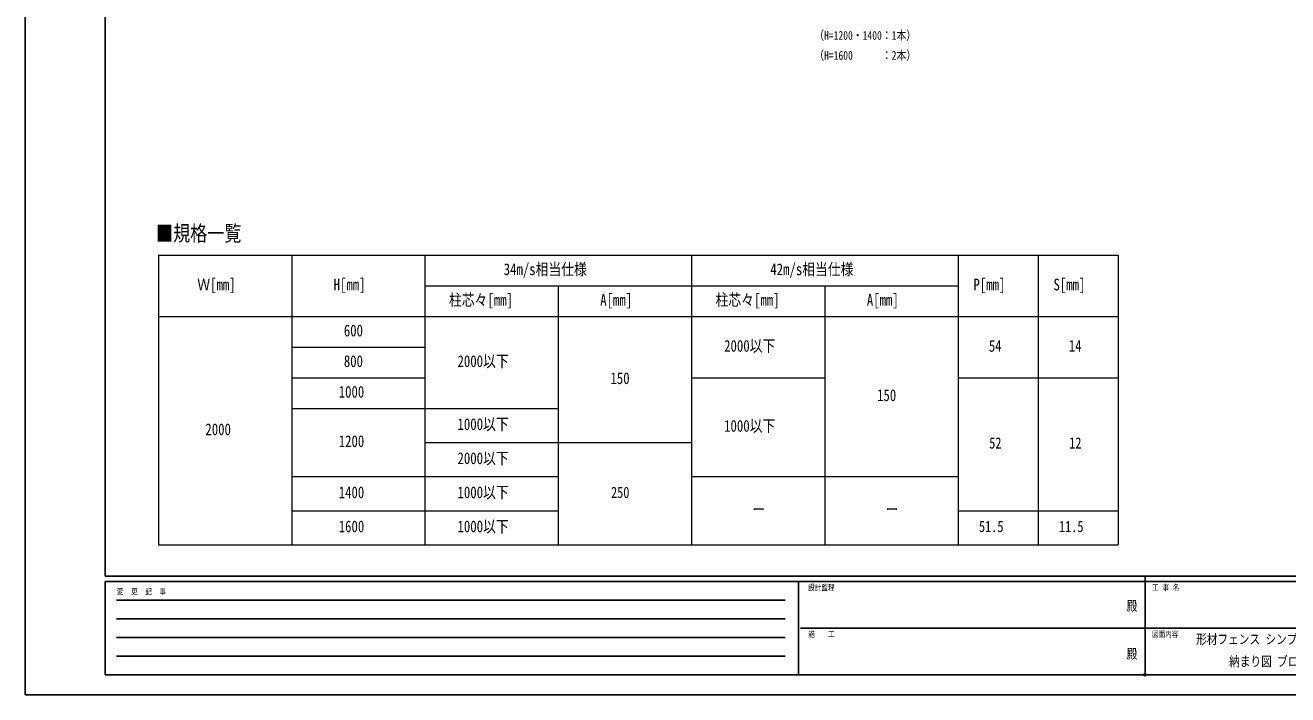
# Model space of a CAD drawing. Units: millimetres, scale not verified. Extents: x -4205 to 4205, y -2970 to 2970.
# Drawn here: x -4205 to 530, y -2970 to -457 of the extents above; entities that cross this region are included whole.
import ezdxf
from ezdxf.enums import TextEntityAlignment as Align

# ---------------------------------------------------------------- set-up
doc = ezdxf.new("R2010")
doc.units = ezdxf.units.MM
doc.header["$LTSCALE"] = 16
doc.header["$PDMODE"] = 32
doc.header["$PDSIZE"] = 8
doc.layers.add('0-1_TABLE1', color=7, linetype='Continuous', lineweight=18)
for name, color, linetype in [('0-2_USER1', 3, 'Continuous'), ('0-5_YKK_D', 6, 'Continuous'), ('0-6_YKK_ZWAK', 7, 'Continuous')]:
    doc.layers.add(name, color=color, linetype=linetype)
doc.styles.add('ＭＳ ゴシック', font='')
doc.styles.get('ＭＳ ゴシック').set_extended_font_data('MS Gothic')

msp = doc.modelspace()

# ---------------------------------------------------------------- linework, layer by layer
at = {"layer": '0-1_TABLE1'}
for p, q in [((-3705.71, -1320.49), (-105.71, -1320.49)), ((-3705.71, -1320.49), (-3705.71, -2407.11)), ((-3205.71, -1320.49), (-3205.71, -2407.11)), ((-2705.71, -1320.49), (-2705.71, -2407.11)), ((-1705.71, -1320.49), (-1705.71, -2407.11)), ((-705.71, -1320.49), (-705.71, -2407.11)), ((-405.71, -1320.49), (-405.71, -2407.11)), ((-105.71, -1320.49), (-105.71, -2407.11)), ((-2705.71, -1435.49), (-705.71, -1435.49)), ((-2205.71, -1435.49), (-2205.71, -2407.11)), ((-1205.71, -1435.49), (-1205.71, -2407.11)), ((-3705.71, -1550.49), (-105.71, -1550.49)), ((-3205.71, -1665.49), (-2705.71, -1665.49)), ((-3205.71, -1780.49), (-2705.71, -1780.49)), ((-1705.71, -1780.49), (-1205.71, -1780.49)), ((-705.71, -1780.49), (-105.71, -1780.49)), ((-3205.71, -1895.49), (-2205.71, -1895.49)), ((-2705.71, -2023.39), (-1705.71, -2023.39)), ((-3205.71, -2151.3), (-2205.71, -2151.3)), ((-1705.71, -2151.3), (-705.71, -2151.3)), ((-3205.71, -2279.2), (-2205.71, -2279.2)), ((-705.71, -2279.2), (-105.71, -2279.2)), ((-3705.71, -2407.11), (-105.71, -2407.11))]:
    msp.add_line(p, q, dxfattribs=at)
at = {"layer": '0-6_YKK_ZWAK'}
for p, q in [((-3904.98, -2525), (-3904.98, 2775)), ((3895.02, -2525), (-3904.98, -2525)), ((-1304.98, -2545), (-3904.98, -2545)), ((-3904.98, -2895), (-3904.98, -2545)), ((-1304.98, -2545), (-1304.98, -2895)), ((-4.98, -2545), (-1304.98, -2545)), ((-4.98, -2525), (-4.98, -2895)), ((1295.02, -2545), (-4.98, -2545)), ((-3862.48, -2615), (-1354.98, -2615)), ((-3862.48, -2685), (-1354.98, -2685)), ((-1297.48, -2720), (-4.98, -2720)), ((-4.98, -2720), (1295.02, -2720)), ((-3862.48, -2755), (-1354.98, -2755)), ((-3862.48, -2825), (-1354.98, -2825)), ((-3904.98, -2895), (-1304.98, -2895)), ((-1304.98, -2895), (-4.98, -2895)), ((-4.98, -2895), (1295.02, -2895))]:
    msp.add_line(p, q, dxfattribs=at)
msp.add_lwpolyline([(-4205, -2970), (4205, -2970), (4205, 2970), (-4205, 2970)], close=True, dxfattribs=at)
msp.add_point((-4.98, -2895), dxfattribs=at)

# ---------------------------------------------------------------- texts
at = {"layer": '0-1_TABLE1', "style": 'ＭＳ ゴシック', "width": 0.8}
for s, height, p in [('34m/s相当仕様', 43.99, (-2410.51, -1407.99)), ('42m/s相当仕様', 43.99, (-1410.51, -1407.99)), ('Ｗ[mm]', 43.99, (-3559.71, -1465.49)), ('H[mm]', 43.99, (-3048.51, -1465.49)), ('P[mm]', 43.99, (-648.51, -1465.49)), ('S[mm]', 43.99, (-348.51, -1465.49)), ('柱芯々[mm]', 43.99, (-2615.71, -1522.99)), ('A[mm]', 43.99, (-2048.51, -1522.99)), ('柱芯々[mm]', 43.99, (-1615.71, -1522.99)), ('A[mm]', 43.99, (-1048.51, -1522.99)), ('600', 43.99, (-3010.11, -1637.99)), ('2000以下', 43.99, (-1583.71, -1695.49)), ('54', 43.99, (-590.91, -1695.49)), ('14', 43.99, (-290.91, -1695.49)), ('800', 43.99, (-3010.11, -1752.99)), ('2000以下', 43.99, (-2583.71, -1752.99)), ('150', 43.99, (-2010.11, -1816.94)), ('1000', 43.99, (-3029.31, -1867.99)), ('150', 43.99, (-1010.11, -1880.89)), ('1000以下', 43.99, (-2583.71, -1989.44)), ('1000以下', 43.99, (-1583.71, -1995.89)), ('2000', 43.99, (-3529.31, -2008.8)), ('1200', 43.99, (-3029.31, -2053.39)), ('52', 42.15, (-589.43, -2058.59)), ('12', 42.15, (-289.43, -2058.59)), ('2000以下', 43.99, (-2583.71, -2117.35)), ('1400', 43.99, (-3029.31, -2245.25)), ('1000以下', 43.99, (-2583.71, -2245.25)), ('250', 42.15, (-2007.83, -2243.99)), ('ー', 42.15, (-1477.17, -2307.95)), ('ー', 42.15, (-977.17, -2307.95)), ('1600', 43.99, (-3029.31, -2373.16)), ('1000以下', 43.99, (-2583.71, -2373.16)), ('51.5', 42.15, (-627.75, -2371.9)), ('11.5', 42.15, (-327.75, -2371.9))]:
    msp.add_text(s, height=height, dxfattribs=at).set_placement(p, align=Align.BOTTOM_LEFT)
at = {"layer": '0-2_USER1', "style": 'ＭＳ ゴシック', "width": 0.8}
for s, height, p in [('■規格一覧', 58.65, (-3714.43, -1284.91)), ('形材フェンス シンプレオフェンス YS1型', 36.66, (186.35, -2790.83)), (' 納まり図 ブロック建て 自由柱', 36.66, (290.35, -2874.17))]:
    msp.add_text(s, height=height, dxfattribs=at).set_placement(p, align=Align.BOTTOM_LEFT)
at = {"layer": '0-5_YKK_D', "style": 'ＭＳ ゴシック', "width": 0.8}
for s, p in [('（H=1200・1400：1本）', (-1245.8, -521.36)), ('（H=1600    \u3000：2本）', (-1245.8, -596.36))]:
    msp.add_text(s, height=32.99, dxfattribs=at).set_placement(p, align=Align.BOTTOM_LEFT)
at = {"layer": '0-6_YKK_ZWAK', "style": 'ＭＳ ゴシック', "width": 0.8}
for s, height, p in [('設計監理', 21.99, (-1268.31, -2585)), ('工 事 名', 21.99, (21.27, -2585)), ('変  更  記  事', 21.99, (-3861.31, -2600)), ('殿', 36.66, (-73.67, -2665.83)), ('施\u3000\u3000工', 21.99, (-1268.31, -2760)), ('図面内容', 21.99, (21.27, -2760)), ('殿', 36.66, (-73.67, -2845.83))]:
    msp.add_text(s, height=height, dxfattribs=at).set_placement(p, align=Align.BOTTOM_LEFT)

doc.saveas('drawing.dxf')
